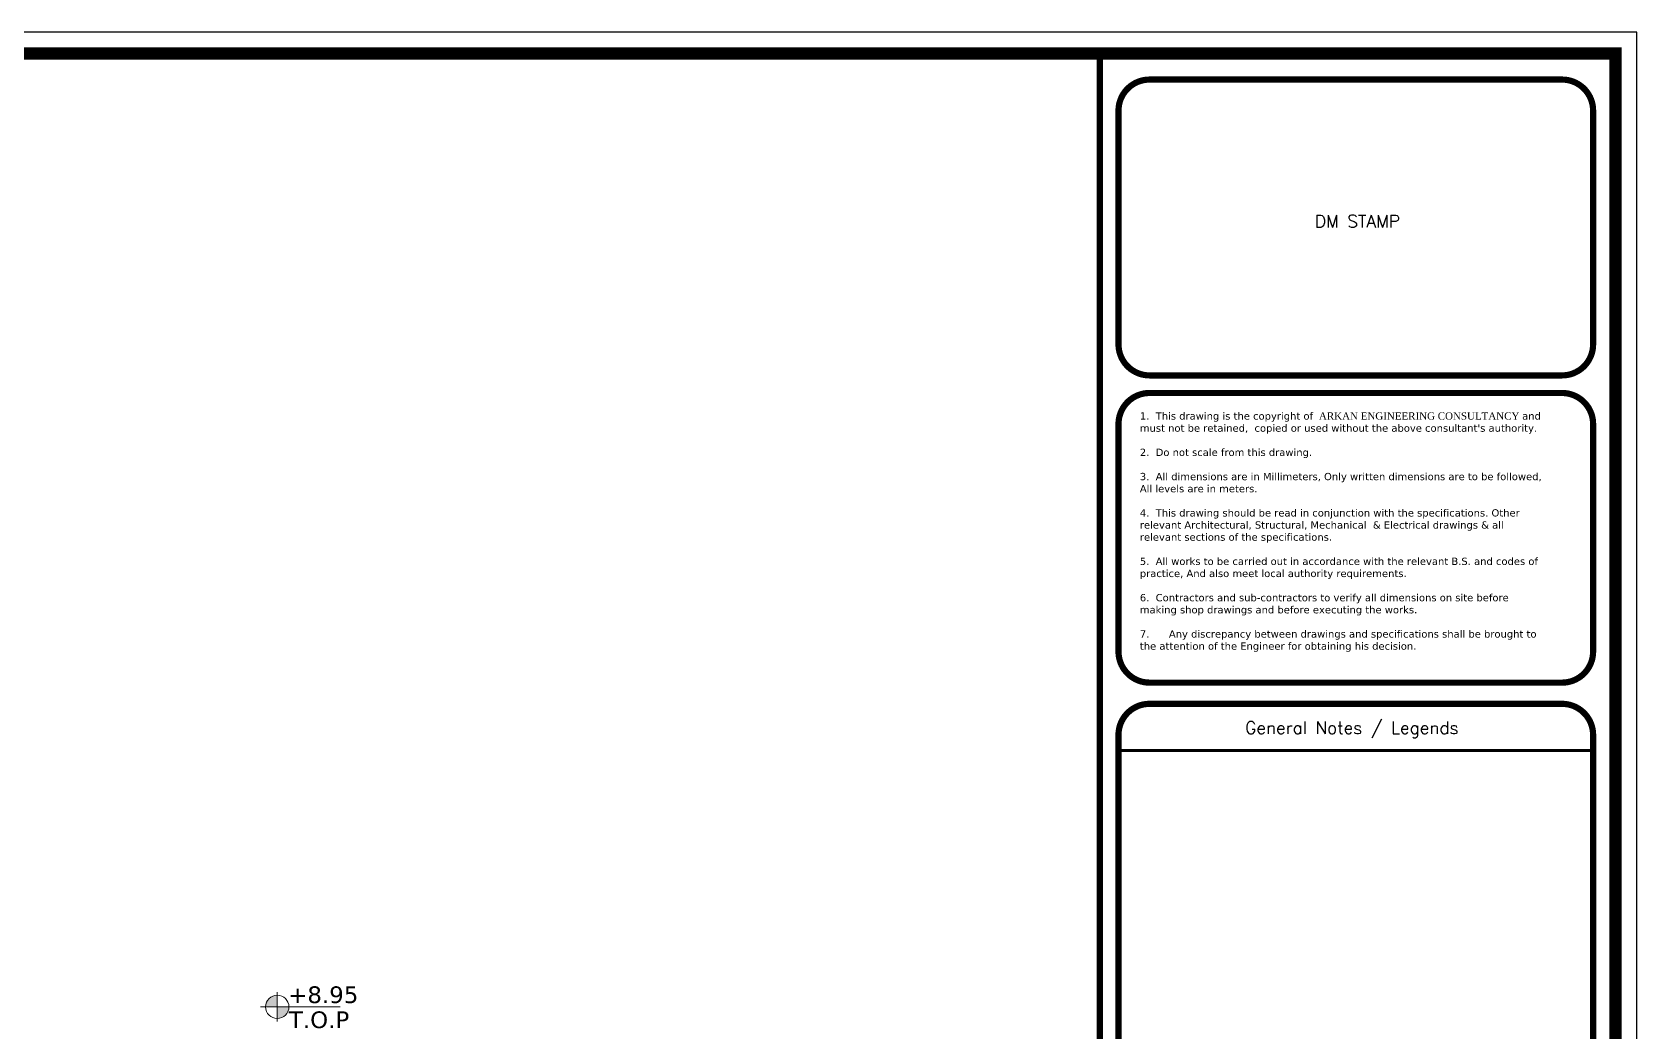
# Model space of a CAD drawing. Header units: centimetres. Extents: x 7997 to 116674, y 1017 to 13844.
# Drawn here: x 62270 to 63812, y 9813 to 10772 of the extents above; entities that cross this region are included whole.
import ezdxf
from ezdxf.enums import TextEntityAlignment as Align

# ---------------------------------------------------------------- set-up
doc = ezdxf.new("R2010")
doc.units = ezdxf.units.CM
doc.header["$LTSCALE"] = 200
doc.layers.add('DIM', color=11, linetype='Continuous')
doc.layers.add('HA', color=251, linetype='Continuous', lineweight=0)
doc.layers.add('TEXT', color=6, linetype='Continuous', lineweight=18)
doc.styles.add('$0$$0$$0$sheet notes', font='verdana.ttf')
doc.styles.add('$0$$0$Roman', font='romans')
doc.styles.add('sheet notes', font='verdana.ttf')

# ---------------------------------------------------------------- blocks, each defined once
blk = doc.blocks.new('SDF')
at = {"layer": 'TEXT'}
h = blk.add_hatch(color=256, dxfattribs=at)
h.paths.add_polyline_path([(0, 0), (-11.2, 0, -0.414214), (0, 11.3)])
h.paths.add_polyline_path([(0, 0), (11.2, 0, -0.414214), (0, -11.2)])
for p, q in [((-16.1, 0), (60.5, 0)), ((0, -14.2), (0, 14.2))]:
    blk.add_line(p, q, dxfattribs=at)
blk.add_circle((0, 0), 11.2, dxfattribs=at)
blk = doc.blocks.new('08-TITLE SHEET-selattin', base_point=(45714.8, -203081.4))
at = {"color": 0}
blk.add_lwpolyline([(51244.8, -203081.4), (45714.8, -203081.4), (45714.8, -206921.4), (51244.8, -206921.4)], close=True, dxfattribs=at)
at = {"color": 0, "linetype": 'ByBlock', "const_width": 17}
blk.add_lwpolyline([(45744.3, -206891.9), (51215.3, -206891.9), (51215.3, -203110.8), (45744.3, -203110.8)], close=True, dxfattribs=at)
at = {"color": 0, "linetype": 'ByBlock'}
for points, const_width in [([(50507.6, -203110.8), (50507.6, -206891.9)], 8.52), ([(50533.3, -204066.9), (51184.7, -204066.9)], 4.26)]:
    blk.add_lwpolyline(points, dxfattribs=dict(at, const_width=const_width))
at = {"color": 0, "linetype": 'ByBlock', "const_width": 8.52}
for points in [[(50575.9, -203552.4), (51142.1, -203552.4, 0.414214), (51184.7, -203509.8), (51184.7, -203189.1, 0.414214), (51142.1, -203146.5), (50575.9, -203146.5, 0.414214), (50533.3, -203189.1), (50533.3, -203509.8, 0.414214)], [(50575.9, -203973.9), (51142.1, -203973.9, 0.414214), (51184.7, -203931.3), (51184.7, -203619.1, 0.414214), (51142.1, -203576.5), (50575.9, -203576.5, 0.414214), (50533.3, -203619.1), (50533.3, -203931.3, 0.414214)], [(50575.9, -205460.8), (51142.1, -205460.8, 0.414214), (51184.7, -205418.3), (51184.7, -204045.6, 0.414214), (51142.1, -204003), (50575.9, -204003, 0.414214), (50533.3, -204045.6), (50533.3, -205418.3, 0.414214)]]:
    blk.add_lwpolyline(points, format="xyb", close=True, dxfattribs=at)
at = {"layer": 'HA', "ltscale": 1.2}
blk.add_lwpolyline([(45714.8, -203081.4), (51244.8, -203081.4), (51244.8, -206921.4), (45714.8, -206921.4)], close=True, dxfattribs=at)
at = {"color": 0, "style": '$0$$0$Roman'}
for s, height, p in [('DM STAMP', 17.04, (50861.2, -203340.9)), ('General Notes / Legends', 17.037, (50853.6, -204035.8))]:
    blk.add_text(s, height=height, dxfattribs=at).set_placement(p, align=Align.MIDDLE_CENTER)
at = {"color": 0, "insert": (50562.6, -203603.1), "char_height": 9.9665, "width": 558.315, "attachment_point": 1, "style": '$0$$0$$0$sheet notes'}
blk.add_mtext("1.  This drawing is the copyright of {\\fTimes New Roman|b0|i0|c238|p26; \\fTimes New Roman|b0|i0|c0|p26;ARKAN ENGINEERING CONSULTANCY }and must not be retained,  copied or used without the above consultant's authority.\\P\\P2.  Do not scale from this drawing.\\P\\P3.  All dimensions are in Millimeters, Only written dimensions are to be followed, All levels are in meters.\\P\\P4.  This drawing should be read in conjunction with the specifications. Other relevant Architectural, Structural, Mechanical  & Electrical drawings & all relevant sections of the specifications.\\P\\P5.  All works to be carried out in accordance with the relevant B.S. and codes of practice, And also meet local authority requirements.\\P\\P6.  Contractors and sub-contractors to verify all dimensions on site before making shop drawings and before executing the works.\\P\\P7.^IAny discrepancy between drawings and specifications shall be brought to the attention of the Engineer for obtaining his decision.", dxfattribs=at)

msp = doc.modelspace()

# ---------------------------------------------------------------- linework, layer by layer
at = {"linetype": 'Continuous'}
msp.add_lwpolyline([(59940.7173, 8084.0841), (63811.7173, 8084.0841), (63811.7173, 10772.0841), (59940.7173, 10772.0841)], close=True, dxfattribs=at)

# ---------------------------------------------------------------- block references
at = {"layer": 'DIM', "color": 0, "linetype": 'Continuous', "xscale": 0.7000000000000026, "yscale": 0.7000000000000026, "zscale": 0.7000000000000026}
msp.add_blockref('08-TITLE SHEET-selattin', (59940.7173, 10772.0841), dxfattribs=at)
at = {"layer": 'DIM'}
msp.add_blockref('SDF', (62505.47, 9835.9466), dxfattribs=at)

# ---------------------------------------------------------------- texts
at = {"layer": 'TEXT', "style": 'sheet notes'}
for s, p in [('+8.95', (62515.9674, 9839.5815)), ('T.O.P', (62516.6328, 9815.5695))]:
    msp.add_text(s, height=16.03652, dxfattribs=at).set_placement(p)

doc.saveas('drawing.dxf')
